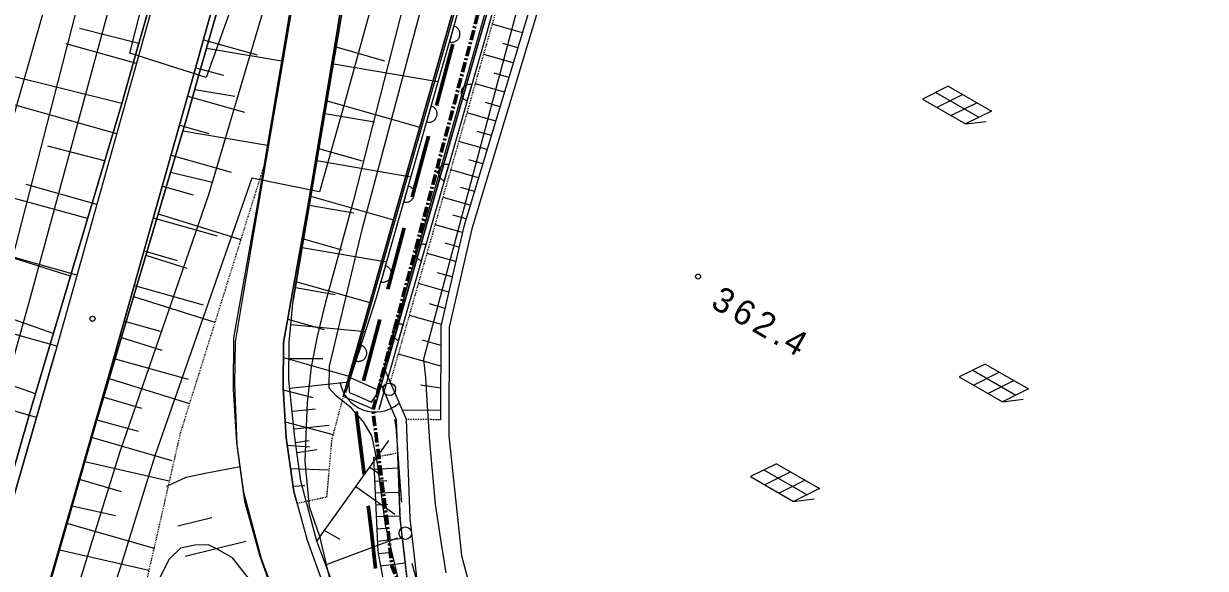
# Model space of a CAD drawing. Header units: millimetres. Extents: x 432273 to 1023813, y -32657 to 705940.
# Drawn here: x 559471 to 630613, y 536582 to 569356 of the extents above; entities that cross this region are included whole.
import ezdxf

# ---------------------------------------------------------------- set-up
doc = ezdxf.new("R2010")
doc.units = ezdxf.units.MM
doc.header["$LTSCALE"] = 100
for name, pattern in [('561019', [1, 0.5, -0.5]), ('56301', [0.5, 0.25, -0.25]), ('CENTER', [2, 1.25, -0.25, 0.25, -0.25]), ('DASHED', [19.05, 12.7, -6.35])]:
    doc.linetypes.add(name, pattern=pattern)
for name, color, linetype, lineweight in [('D-BGD', 7, 'Continuous', 13), ('D-BGD-数値図化', 7, 'Continuous', 13), ('S-SUV-ROW', 8, 'Continuous', 18), ('●予備設計_LP横断', 7, 'Continuous', 13)]:
    doc.layers.add(name, color=color, linetype=linetype, lineweight=lineweight)
doc.styles.add('Style-WORKING', font='WORKING.shx')
doc.linetypes.add('56111', pattern='A,1.25,[30,dgnlstyle-dm500.shx,S=0.004,R=0,X=0,Y=0],1.25', length=2.5)
doc.linetypes.add('56130', pattern='A,1,-0.375,[44,dgnlstyle-dm500.shx,S=0.0012,R=0,X=0,Y=0],-0.375', length=1.75)

# ---------------------------------------------------------------- blocks, each defined once
blk = doc.blocks.new('M7312')
at = {"layer": '●予備設計_LP横断', "linetype": 'Continuous', "lineweight": 20}
blk.add_circle((0, -0.001), 0.15, dxfattribs=at)
blk = doc.blocks.new('M6217')
at = {"layer": 'D-BGD-数値図化', "linetype": 'Continuous', "lineweight": 9}
for p, q in [((-1.033, 0.7), (-2, -0.75)), ((-1.5, 0), (1.5, 0)), ((-1.033, 0.7), (1.967, 0.7)), ((-0.033, 0.7), (-1, -0.75)), ((0.967, 0.7), (0, -0.75)), ((1.967, 0.7), (1, -0.75)), ((1, -0.75), (2, 0)), ((-2, -0.75), (1, -0.75))]:
    blk.add_line(p, q, dxfattribs=at)
blk = doc.blocks.new('21311212131313131')
at = {"layer": 'D-BGD', "linetype": 'Continuous'}
for p, q in [((2467797.1218, -1405265.6805), (2467320.2225, -1407083.2841)), ((2468702.0252, -1405518.522), (2468465.4675, -1406420.1129)), ((2469606.9286, -1405771.3635), (2469137.5972, -1407560.1234)), ((2470497.4719, -1406020.1927), (2470264.6682, -1406907.4761)), ((2471388.0153, -1406269.0218), (2470926.1318, -1408029.3957)), ((2472264.4266, -1406513.9023), (2472035.3172, -1407387.1053)), ((2473140.8378, -1406758.7827), (2472686.284, -1408491.221)), ((2474003.3412, -1406999.7771), (2473777.8676, -1407859.1232)), ((2474865.8446, -1407240.7715), (2474418.5041, -1408945.7176)), ((2475714.6609, -1407477.9416), (2475492.7653, -1408323.6506)), ((2476563.4771, -1407715.1116), (2476123.2355, -1409393.0018)), ((2477398.8234, -1407948.518), (2477180.3791, -1408780.8481)), ((2478234.1697, -1408181.9244), (2477800.6341, -1409833.3544)), ((2479056.3717, -1408411.6581), (2478842.6568, -1409224.8667)), ((2479884.3945, -1408617.4646), (2479451.4289, -1410266.7233)), ((2480762.4594, -1408799.865), (2480540.0687, -1409646.9986)), ((2481640.5242, -1408982.2654), (2481183.9272, -1410721.5411)), ((2482566.5141, -1409174.6213), (2482331.9853, -1410067.9916)), ((2483492.504, -1409366.9771), (2483010.9858, -1411201.183)), ((2484469.0346, -1409569.8318), (2484221.7052, -1410511.9626)), ((2485445.5653, -1409772.6865), (2484937.7657, -1411707.0038)), ((2486699.9759, -1409777.2276), (2486405.8288, -1410890.1119)), ((2487956.6463, -1409757.9906), (2487283.3379, -1412322.7666)), ((2489282.3322, -1409737.6972), (2489122.7562, -1410950.5621)), ((2490608.0181, -1409717.4038), (2490643.0224, -1412004.0876)), ((2469896.5415, -1416597.6802), (2470834.3602, -1410282.2474)), ((2431794.8984, -1410936.1313, 366859.9802), (2484164.6895, -1418731.2055, 364369.9803)), ((2472105.8503, -1417017.9589), (2473601.9417, -1411315.5661)), ((2475735.6182, -1417468.5303), (2476587.0692, -1411789.8396)), ((2495656.7747, -1413523.868), (2495577.8116, -1412105.6808)), ((2497073.719, -1413427.9986), (2496995.6982, -1412026.7344)), ((2500034.1724, -1416440.1828), (2498323.2351, -1412151.8392)), ((2498557.38, -1413327.6153), (2498353.3695, -1411854.623)), ((2500025.9508, -1413109.4307), (2499823.9496, -1411650.9465)), ((2477875.244, -1417868.4773), (2479209.4898, -1412787.6794)), ((2494222.6158, -1413620.9021), (2494125.568, -1412186.5401)), ((2494939.6952, -1413572.385), (2494895.6925, -1412859.2477)), ((2495292.1813, -1414710.6692), (2496911.136, -1412336.4357)), ((2496365.2469, -1413475.9333), (2496326.0009, -1412771.0705)), ((2497815.5495, -1413377.807), (2497745.0417, -1412659.2428)), ((2499297.5713, -1413261.4673), (2499190.1625, -1412485.6539)), ((2468857.8029, -1416539.0646), (2469651.4464, -1413521.0808)), ((2480982.643, -1418254.6772), (2481736.6496, -1413149.6628)), ((2494105.0645, -1413901.1918), (2494564.193, -1413229.1049)), ((2472895.8567, -1417053.9773), (2473343.3822, -1414049.8602)), ((2483013.565, -1418667.927), (2484212.7196, -1414101.5554)), ((2489657.3584, -1415445.0855, 362559.9804), (2483899.3978, -1413718.0111, 362439.9804)), ((2474990.5382, -1417443.2792), (2475698.1314, -1414747.4204)), ((2485637.8074, -1418830.8214), (2485966.2989, -1414336.4926)), ((2478432.5368, -1417873.2881), (2478832.4927, -1415185.141)), ((2487632.3198, -1419237.9501), (2488673.54, -1415272.9916)), ((2489464.6598, -1418816.7121), (2489011.2037, -1415250.9617)), ((2497980.5292, -1416547.1834), (2498480.761, -1415612.5883)), ((2480445.1567, -1418263.2659), (2481077.7546, -1415856.4098)), ((2483399.5103, -1418608.7278), (2483762.3326, -1416196.6625)), ((2491487.3594, -1419044.5051), (2492192.3473, -1416153.7664)), ((2491906.4933, -1418500.4072), (2491644.7408, -1416396.2482)), ((2494289.6194, -1418664.3738), (2494327.353, -1416357.1008)), ((2485317.3873, -1419030.9017), (2485883.0361, -1416820.106)), ((2487676.0214, -1418897.7804), (2487640.0261, -1416860.2074)), ((2493314.6227, -1418302.2371), (2493126.506, -1417104.8182)), ((2489562.9204, -1419204.6727), (2489996.3916, -1417427.3033)), ((2490849.6118, -1418640.055), (2490677.7567, -1417246.3314)), ((2492715.9132, -1418396.2954), (2492584.6544, -1417594.8149)), ((2492893.079, -1418891.7992), (2492969.6655, -1417547.9576)), ((2495348.8012, -1418491.887), (2495290.3927, -1417788.1357)), ((2469109.0299, -1424248.3144), (2469778.6205, -1419706.9817)), ((2474109.1555, -1425574.4525), (2474863.7284, -1420456.7485)), ((2468619.5849, -1424448.9142), (2469456.965, -1421190.8023)), ((2499689.8844, -1424903.4578), (2498728.4559, -1421278.5117)), ((2472014.9054, -1425327.2063), (2472908.4355, -1421883.2256)), ((2479131.0704, -1426955.2826), (2480581.9651, -1421953.1604)), ((2471610.1561, -1424907.4324), (2471965.1336, -1422496.6243)), ((2475600.8966, -1426252.8767), (2476541.805, -1422618.2254)), ((2470299.7019, -1424878.4564), (2470724.4422, -1423207.111)), ((2479390.2998, -1427244.3008), (2480384.2206, -1423387.8621)), ((2484152.0178, -1428335.8467), (2485582.6349, -1423403.6338)), ((2497877.8916, -1425383.2948), (2497340.3655, -1423353.8946)), ((2473783.571, -1425782.4225), (2474238.7872, -1424013.7569)), ((2476620.1129, -1426264.8675), (2477171.4798, -1423734.911)), ((2483477.2977, -1428296.036), (2484553.8746, -1424142.8348)), ((2477466.8824, -1426738.5688), (2477952.5745, -1424872.5831)), ((2487887.3728, -1429444.833), (2489048.2703, -1424950.179)), ((2489102.7928, -1429697.1162), (2490513.4157, -1424833.8355)), ((2481641.5441, -1427645.5647), (2482361.9221, -1425161.9809)), ((2481389.5245, -1427757.3314), (2481916.1286, -1425754.137)), ((2492664.3835, -1430714.7015), (2493955.9564, -1425835.5687)), ((2494137.3669, -1431060.3753), (2495192.7524, -1425952.3277)), ((2485631.2742, -1428859.5823), (2486199.6225, -1426696.8342)), ((2486627.4053, -1429016.4815), (2487337.7153, -1426567.6081)), ((2497853.8524, -1432084.9608), (2499259.3895, -1426789.4002)), ((2499473.98, -1432474.208), (2500591.0354, -1427067.6795)), ((2490227.2181, -1430064.5293), (2490846.9144, -1427724.684)), ((2468909.7769, -1428332.4441), (2468096.8256, -1431928.724)), ((2470121.8587, -1428452.0219), (2469037.1511, -1432703.3755)), ((2491617.4348, -1430388.5444), (2492236.5819, -1427885.9137)), ((2495203.6711, -1431386.578), (2495880.3495, -1428838.5189)), ((2496805.6735, -1431767.2916), (2497348.7837, -1429138.6476)), ((2472538.3483, -1429290.6782), (2470942.4012, -1436351.0591)), ((2474377.182, -1429550.3031), (2472161.4119, -1438096.0362)), ((2476028.0744, -1430250.271), (2475203.5966, -1433689.0874)), ((2478645.2466, -1430666.9598), (2477532.5597, -1434948.598)), ((2479517.8005, -1431209.8638), (2477815.8366, -1437904.7486)), ((2482931.6868, -1431770.8752), (2480695.8768, -1440374.04)), ((2482992.0306, -1432165.1956), (2482009.6109, -1435555.8211)), ((2486466.2608, -1433120.5274), (2484238.5459, -1439988.1444)), ((2487230.8682, -1432893.166), (2486112.5471, -1437205.921)), ((2490116.0838, -1434124.1431), (2488977.1969, -1437632.937)), ((2491542.791, -1434033.8323), (2489252.6868, -1442652.876))]:
    blk.add_line(p, q, dxfattribs=at)
at = {"layer": 'D-BGD', "linetype": '56130', "flags": 128}
blk.add_lwpolyline([(2514622.5471, -1246109.5844), (2512893.2219, -1246076.058), (2511007.7941, -1246040.2981), (2509122.8466, -1246003.661), (2508538.3439, -1245992.6328), (2455835.1973, -1246138.9807), (2454668.7366, -1255950.0081), (2453065.6197, -1269434.6053), (2451493.7545, -1286129.5583), (2448677.5255, -1311230.5458), (2446125.954, -1331880.9221), (2443096.5522, -1352227.5349), (2441273.7638, -1368245.885), (2438168.0862, -1395687.3816), (2463869.9986, -1403649.2413), (2479646.1722, -1408057.3047), (2485599.6149, -1409294.0132), (2492122.8579, -1409194.1562), (2499317.4246, -1408276.1669), (2501939.2717, -1407512.3298), (2503905.387, -1406763.4532), (2505752.3793, -1405680.3152), (2507219.1074, -1404737.8582), (2508591.4903, -1403384.6409), (2509935.5906, -1401685.3296), (2510922.4481, -1399736.8685), (2511901.0458, -1397709.7832), (2512596.2901, -1395912.9126), (2516142.0589, -1380999.6716), (2516436.1306, -1379760.6903), (2519187.2668, -1366609.2918), (2522979.4057, -1351173.1209), (2524671.516, -1344479.4288), (2524926.2807, -1344103.5992), (2527762.7037, -1339909.4296), (2532672.783, -1322814.3045), (2534881.5989, -1317255.0851), (2538710.9996, -1310972.1599), (2543848.6315, -1302751.4), (2546419.3592, -1297676.4541), (2548058.678, -1293830.1788), (2549288.4649, -1290946.4903), (2550142.7856, -1288615.3832), (2550802.9156, -1286451.578), (2552060.9305, -1282329.3004), (2553583.4364, -1272715.4655), (2555409.2438, -1262455.9617), (2558253.2637, -1246281.8678), (2550721.8299, -1246307.4797), (2526587.9327, -1246387.3916), (2525836.3787, -1246331.6549), (2524047.6685, -1246198.3567), (2522257.601, -1246065.4555), (2520621.0685, -1245943.6426)], dxfattribs=at)
at = {"layer": 'D-BGD', "linetype": 'Continuous', "flags": 128}
for points, elevation in [([(2441124.9865, -1355814.4032), (2439535.8114, -1372974.1361), (2437012.6583, -1396286.0987), (2437875.7851, -1397491.6512), (2439345.3409, -1398251.6793), (2442033.0814, -1399179.2504), (2462727.5005, -1404717.8922), (2487559.3222, -1410808.0249), (2488666.1761, -1410660.3927), (2490029.3789, -1410563.0323), (2492521.7425, -1410343.9318), (2496249.947, -1409914.4269), (2498371.4245, -1409548.1514), (2500382.5784, -1409200.1433)], 361999.9804), ([(2502783.4128, -1411534.7839), (2497560.4301, -1412878.8498), (2493886.1238, -1413447.3043), (2493034.6133, -1413624.1374), (2492230.3865, -1413829.1353), (2491395.3586, -1414344.4626), (2490577.8815, -1415073.4648), (2489866.3117, -1416010.9295), (2489416.4015, -1416447.5149), (2488093.8677, -1416462.2555), (2479752.0928, -1414634.0289), (2461849.2151, -1410251.9284), (2441456.5153, -1404999.303), (2428830.0393, -1401659.9794), (2426131.4801, -1401022.8958), (2424322.6277, -1400961.7937), (2423195.8755, -1401283.2191), (2421558.0928, -1401927.9677), (2417391.9265, -1404011.3197), (2416150.0497, -1404515.9699)], 361999.9804), ([(2489458.9482, -1413514.6871), (2475972.6809, -1409973.7307), (2460207.4254, -1405837.2732), (2448067.0442, -1402615.8511), (2446157.9943, -1402108.8641), (2441372.0905, -1400861.4881), (2433852.3869, -1398901.8745), (2428473.6699, -1397650.3212), (2423164.2153, -1397242.6918), (2413728.2178, -1397481.9968), (2410723.7381, -1397428.7261), (2401740.9136, -1395773.9828), (2389955.0834, -1393414.7176), (2377638.1992, -1390955.12), (2370861.5487, -1389339.5793), (2369183.8585, -1388941.0066), (2358657.0594, -1386115.2507)], 360999.9805), ([(2358657.0594, -1387979.6725), (2368742.4846, -1390686.4689), (2377253.6296, -1392713.4385), (2389601.5474, -1395180.9047), (2401400.3045, -1397541.5464), (2410543.5791, -1399225.9841), (2413735.9248, -1399281.7763), (2423117.2502, -1399044.4629), (2428199.994, -1399435.1459), (2433421.7055, -1400648.6301), (2445700.665, -1403850.152), (2459748.3418, -1407577.6008), (2464587.1251, -1408847.0848), (2466277.9154, -1409290.4502), (2475516.709, -1411714.6217), (2488751.679, -1415189.831), (2489458.9482, -1413514.6871)], 360999.9805), ([(2416998.589, -1406389.5794), (2418566.8328, -1405761.4845), (2424080.9773, -1403725.2027), (2425799.2744, -1403297.8166), (2427297.9898, -1403359.0038), (2429783.1744, -1403921.4596), (2435668.0396, -1405329.2533), (2447386.2077, -1407835.0239), (2464480.4833, -1412046.9347), (2478066.9816, -1415227.7872), (2484247.0921, -1416770.9883), (2486318.6086, -1417241.5113), (2488157.0876, -1417552.5399), (2490304.8322, -1417754.7026), (2492251.7828, -1417796.7815), (2493856.2888, -1417829.2394), (2496564.7789, -1417502.7271), (2498327.1503, -1416853.2206), (2501460.6505, -1416037.7303)], 362999.9804), ([(2502997.853, -1419379.3564), (2499731.9834, -1422054.7477), (2499260.4799, -1422938.9476), (2498991.9378, -1423504.4616), (2499015.0243, -1424326.5272), (2499220.9511, -1425201.9449), (2499896.9705, -1425855.8927), (2501126.5355, -1426462.8801)], 362999.9804), ([(2358657.0594, -1397317.5731), (2370204.386, -1399282.3505), (2385970.8831, -1402291.9898), (2408638.8547, -1407699.1671), (2413632.4253, -1408525.5497), (2415663.8199, -1408511.253), (2417802.0085, -1408176.9265), (2420278.8299, -1407473.9216), (2422448.2415, -1406709.7927), (2424561.131, -1406009.3448), (2427229.9508, -1405738.638), (2429875.8343, -1406167.899), (2444511.6199, -1409112.6033), (2457963.5219, -1412266.5144), (2472321.969, -1415892.7613), (2477619.8024, -1417273.3217), (2476867.8257, -1421362.533), (2493699.0059, -1426858.8836), (2500294.8029, -1428740.2306), (2508409.711, -1431228.6082)], 363999.9803), ([(2509335.4302, -1433517.2614), (2493542.7177, -1428964.4794), (2477918.257, -1423931.5054), (2466545.1614, -1420812.0533), (2458229.2241, -1418422.2518), (2458777.3316, -1414880.3771), (2444484.8258, -1411346.0908), (2434893.1648, -1409047.9573), (2431110.1466, -1408317.6772), (2428824.8271, -1407844.1142), (2426870.6343, -1407684.0668), (2425034.936, -1407694.9113), (2422996.1491, -1408160.0365), (2421429.6788, -1408776.5618), (2418154.7219, -1410085.7727), (2416481.6395, -1410380.5857), (2414766.8032, -1410318.5099), (2398392.7945, -1406581.8428), (2383312.2803, -1403345.7959), (2361080.8854, -1399073.6871), (2358657.0594, -1398725.184)], 364999.9803), ([(2413943.8317, -1410882.6187), (2417915.2602, -1411624.8386), (2419691.6958, -1411643.1136), (2421320.6915, -1411630.8362), (2423168.6844, -1410833.2555), (2426586.0058, -1409847.0885), (2429430.0468, -1409654.0638), (2431297.631, -1409772.3986), (2434008.898, -1410188.4313), (2436823.4216, -1410824.016), (2441575.272, -1412420.9823), (2441060.2155, -1416060.7531), (2449706.5526, -1418194.793), (2463675.4636, -1421814.1402), (2470876.3445, -1424235.3598), (2469502.9573, -1428859.9373), (2453081.0948, -1425050.3317), (2435521.6299, -1420880.169), (2424451.1958, -1418213.6947), (2411631.0714, -1415784.135)], 365999.9802), ([(2464896.212, -1429711.4066), (2484278.8557, -1434543.3341), (2497406.7219, -1437914.3093), (2513704.4864, -1442400.424)], 364999.9803), ([(2510216.505, -1443301.1675), (2497243.7934, -1439873.765), (2481157.7133, -1435471.6131), (2464880.358, -1431627.1123)], 363999.9803), ([(2464863.1467, -1433543.215), (2483416.1058, -1438422.559), (2496324.4525, -1441980.0313), (2501934.9426, -1443905.6842), (2508303.1123, -1445638.4788), (2514355.1446, -1447171.9871), (2524397.4351, -1449398.7413), (2543009.3019, -1453801.8766), (2551243.3962, -1455433.21), (2559869.3624, -1456900.5761), (2571291.2349, -1459227.0429), (2580892.3926, -1460741.4688), (2587548.49, -1461652.5928), (2599359.8995, -1463096.7298), (2614495.2225, -1464620.8025), (2625366.8389, -1464682.8926), (2636390.6408, -1464960.5391), (2638883.6472, -1465156.7645), (2639015.217, -1465493.2795), (2638505.6606, -1466053.3976), (2634400.7465, -1469940.7609), (2631855.1686, -1472970.5655)], 362999.9804)]:
    blk.add_lwpolyline(points, dxfattribs=dict(at, elevation=elevation))
for points in [[(2527681.4146, -1344903.8984), (2526576.9138, -1345601.1773), (2520807.5349, -1368549.6824), (2516076.8323, -1389900.7248), (2514231.5723, -1397846.702), (2513339.3346, -1400078.3892), (2512672.304, -1401430.1296), (2511723.041, -1403114.1618), (2510630.6971, -1404578.5014), (2509053.8922, -1406109.3801), (2507486.2358, -1407502.7623), (2504153.0522, -1409678.4479), (2501192.2652, -1410855.2568), (2497129.6969, -1411418.6492), (2491201.6375, -1411747.4286), (2488263.4912, -1413097.3773)], [(2528002.1895, -1345411.2537), (2527099.7998, -1345980.9077), (2521391.763, -1368688.2446), (2516662.1872, -1390033.0636), (2514805.7614, -1398026.5099), (2513887.4077, -1400322.563), (2513202.9237, -1401710.3503), (2512226.8532, -1403441.2691), (2511082.6869, -1404975.2825), (2509462.6388, -1406549.7506), (2507851.5088, -1407980.8957), (2504429.8093, -1410214.1479), (2501346.3609, -1411440.0914), (2497188.003, -1412016.0271), (2491234.8004, -1412347.0028), (2489131.7022, -1413325.2801), (2489484.4749, -1413418.0776)], [(2528570.0882, -1346156.4972), (2527746.78, -1349241.0466), (2524709.3747, -1361186.8954), (2521912.8708, -1374571.1067), (2519020.9637, -1387296.5903), (2516971.9082, -1396316.642), (2516028.4238, -1399599.8913), (2515197.465, -1401736.3007), (2514336.3613, -1403648.7206), (2513039.6642, -1406081.946), (2512213.5026, -1407428.6548), (2510345.7214, -1409634.7504), (2506377.6916, -1411841.3902), (2504507.1843, -1412174.0504), (2499183.6788, -1413285.2404), (2493514.0362, -1413668.844)], [(2488263.4621, -1413097.4883), (2475998.2075, -1409877.1213), (2460232.9521, -1405740.6638), (2448092.5709, -1402519.2417), (2446183.521, -1402012.2546), (2441397.6172, -1400764.8786), (2433876.1593, -1398804.3047), (2428488.9844, -1397551.5413), (2423166.6029, -1397142.5355), (2413728.3708, -1397381.7572), (2410733.7064, -1397329.2996), (2401759.3398, -1395675.7663), (2389974.3868, -1393316.9813), (2377659.7371, -1390857.4669), (2370884.8409, -1389242.8866), (2369208.5081, -1388843.9169), (2358657.0594, -1386011.7498)], [(2358657.0594, -1388083.182), (2368717.8351, -1390783.5586), (2377232.0917, -1392811.0915), (2389582.2441, -1395278.641), (2401381.8783, -1397639.7629), (2410533.6108, -1399325.4106), (2413735.7717, -1399382.0159), (2423114.8627, -1399144.6193), (2428184.6795, -1399533.9258), (2433397.9331, -1400746.1999), (2445675.1383, -1403946.7615), (2459722.8151, -1407674.2102), (2464561.5984, -1408943.6942), (2466252.3887, -1409387.0596), (2475491.1823, -1411811.2311), (2488726.1523, -1415286.4404), (2488985.3948, -1415271.0341), (2489649.2257, -1415230.8663), (2489808.2391, -1414842.5202), (2490197.8077, -1413887.2453), (2489684.1161, -1413549.0294), (2489484.4749, -1413418.0776)], [(2437624.7045, -1396042.4954), (2437624.7045, -1396042.4954), (2463728.7186, -1404128.9169), (2479527.9136, -1408543.4129), (2485552.0202, -1409794.8004), (2491170.4303, -1409708.7944)], [(2496386.9759, -1418227.3587), (2495667.4943, -1418439.9881), (2492444.5732, -1418964.8379), (2489472.7552, -1419212.177), (2486713.2279, -1419250.821), (2478853.3954, -1418012.4787), (2477315.1876, -1417786.0271), (2468177.703, -1416438.7903), (2458851.3414, -1415176.2614), (2454755.6838, -1414621.4025), (2441592.7139, -1412601.5364), (2441288.7935, -1412554.8631), (2434373.445, -1411298.8886), (2431933.4711, -1411024.5316), (2430726.0495, -1410916.4626), (2428831.3259, -1411010.1383), (2427669.6345, -1411320.4169), (2422756.7056, -1412666.6322), (2421023.0911, -1412724.2409), (2414412.0552, -1411780.7833)], [(2358657.0594, -1405116.4666), (2362552.053, -1405834.6194), (2368686.4907, -1406921.883), (2375198.7936, -1408185.223), (2388272.4632, -1410776.3836), (2401423.3414, -1413241.0854), (2408168.0027, -1414586.0255), (2413610.0601, -1415698.9679), (2417599.864, -1416428.4464), (2422209.3403, -1417185.9262), (2429221.4264, -1418488.0182), (2439273.404, -1420694.9947), (2456725.7737, -1425121.1801), (2469693.472, -1428538.9979), (2472342.7761, -1429236.9004), (2490996.0724, -1434366.1194), (2508857.7129, -1439098.4377)], [(2441288.7935, -1412554.8631), (2441592.7139, -1412601.5364), (2454755.6838, -1414621.4025), (2458851.3414, -1415176.2614), (2468177.703, -1416438.7903), (2477315.1876, -1417786.0271), (2478853.3954, -1418012.4787), (2486713.2279, -1419250.821), (2489472.7552, -1419212.177), (2492444.5732, -1418964.8379), (2495667.4943, -1418439.9881), (2498592.9279, -1417575.5766), (2501060.1503, -1416625.6287)], [(2502138.2425, -1419425.2109), (2499558.4237, -1420418.4028), (2496336.1262, -1421371.1084), (2492809.7783, -1421944.1783), (2489617.9788, -1422210.176), (2486498.9054, -1422253.7778), (2478400.5811, -1420978.3594), (2476866.8423, -1420752.0742), (2467757.8431, -1419409.0309), (2458425.2581, -1418145.3753), (2454327.366, -1417590.4332), (2441138.1452, -1415566.4567), (2440834.2249, -1415519.7834)], [(2625466.5658, -1455191.9456), (2622770.4688, -1455137.6295), (2608757.6911, -1454270.2613), (2593933.4272, -1452769.409), (2582484.9701, -1451336.9994), (2568534.5255, -1448952.1625), (2553705.874, -1446091.1226), (2545301.6483, -1444341.572), (2531476.9011, -1441069.0544), (2509891.3108, -1435234.0786), (2492038.5251, -1430504.3277), (2473382.1171, -1425374.5454), (2470727.0699, -1424674.6388), (2457726.9806, -1421249.3494), (2440256.9012, -1416818.0292), (2438038.975, -1416217.1943), (2437285.0181, -1415853.4719)], [(2440256.9012, -1416818.0292), (2457726.9806, -1421249.3494), (2470727.0699, -1424674.6388), (2473382.1171, -1425374.5454), (2492038.5251, -1430504.3277), (2509891.3108, -1435234.0786), (2531476.9011, -1441069.0544), (2545301.6483, -1444341.572), (2553705.874, -1446091.1226), (2568534.5255, -1448952.1625), (2582484.9701, -1451336.9994), (2593933.4272, -1452769.409), (2608757.6911, -1454270.2613), (2622770.4688, -1455137.6295), (2625466.5658, -1455191.9456)], [(2662323.1486, -1459052.3845), (2648448.0166, -1459560.0125), (2633537.0179, -1459354.6435), (2622606.3426, -1459135.9582), (2608431.9688, -1458257.649), (2593483.3018, -1456744.5556), (2581899.4354, -1455295.0198), (2567818.6971, -1452887.877), (2552918.957, -1450013.0013), (2544432.5535, -1448246.9645), (2530493.8009, -1444947.3773), (2508857.7129, -1439098.4377), (2490996.0724, -1434366.1194), (2472342.7761, -1429236.9004), (2469693.472, -1428538.9979), (2456725.7737, -1425121.1801), (2439273.404, -1420694.9947)]]:
    blk.add_lwpolyline(points, dxfattribs=at)
at = {"layer": 'D-BGD', "linetype": '561019', "flags": 128}
for points in [[(2493514.0362, -1413668.844), (2493396.218, -1413107.2892), (2493214.7044, -1412237.256), (2497188.003, -1412016.0271), (2501346.3609, -1411440.0914), (2504429.8093, -1410214.1479), (2507851.5088, -1407980.8957), (2509462.6388, -1406549.7506), (2511082.6869, -1404975.2825), (2512226.8532, -1403441.2691), (2513202.9237, -1401710.3503), (2513887.4077, -1400322.563), (2514805.7614, -1398026.5099), (2516662.1872, -1390033.0636), (2521391.763, -1368688.2446), (2527099.7998, -1345980.9077), (2528002.1895, -1345411.2537), (2528376.3814, -1345902.25), (2528570.0882, -1346156.4972)], [(2358657.0594, -1391588.3975), (2378520.4027, -1395818.0984), (2391019.1936, -1398524.3435), (2399191.3049, -1400293.8909), (2410094.2266, -1402904.0038), (2412208.2439, -1403398.9334), (2413642.89, -1403762.498), (2415055.9581, -1403936.404), (2416507.4512, -1403511.1644), (2420020.2293, -1401475.977), (2420955.4271, -1401058.8078), (2422110.9851, -1400793.0532), (2424705.1933, -1400254.6336), (2428184.6795, -1399533.9258), (2433397.9331, -1400746.1999), (2445675.1383, -1403946.7615), (2459722.8151, -1407674.2102), (2475491.1823, -1411811.2311), (2489892.1693, -1415593.0105), (2490120.5771, -1415648.5071), (2492535.4098, -1416237.4319), (2495974.578, -1416467.1052), (2496252.9717, -1417655.8031), (2496386.9759, -1418227.3587)], [(2491170.4303, -1409708.7944), (2491201.6375, -1411747.4286), (2488979.9952, -1412768.1753), (2476125.1663, -1409393.5084), (2460360.5242, -1405257.2118), (2446310.7029, -1401528.6991), (2436838.2663, -1399059.6807), (2437624.7045, -1396042.4954)], [(2437285.0181, -1415853.4719), (2436932.1019, -1415331.9413), (2436799.0782, -1414902.2872), (2440834.2249, -1415519.7834), (2441138.1452, -1415566.4567), (2454327.366, -1417590.4332), (2458425.2581, -1418145.3753), (2467757.8431, -1419409.0309), (2475997.6012, -1420623.9309), (2479348.7249, -1421595.4519), (2492331.2154, -1425361.0989), (2504884.7673, -1427954.8174), (2507321.1187, -1428458.6191), (2511749.2996, -1429457.7225), (2524877.867, -1432317.2042), (2549447.1195, -1437779.0804), (2550102.6857, -1437924.7746), (2550277.2537, -1437959.9176), (2563528.9999, -1440588.142), (2578726.2495, -1443213.1915), (2587788.0502, -1444838.2069), (2590742.9219, -1445862.9939), (2591770.4628, -1446174.6997), (2594901.3487, -1447123.6976), (2601287.2598, -1448788.6819), (2612561.522, -1451509.7373), (2613784.6378, -1451845.2853), (2621740.7077, -1454032.3816), (2622660.4665, -1454318.1446), (2623603.1981, -1454611.9235), (2625466.5658, -1455191.9456)]]:
    blk.add_lwpolyline(points, dxfattribs=at)
at = {"layer": 'D-BGD', "linetype": '56111'}
for points in [[(2358657.0594, -1386011.7498), (2369208.5081, -1388843.9169), (2377659.7371, -1390857.4669), (2389974.3868, -1393316.9813), (2401759.3398, -1395675.7663), (2410733.7064, -1397329.2996), (2413728.3708, -1397381.7572), (2423166.6029, -1397142.5355), (2428488.9844, -1397551.5413), (2433876.1593, -1398804.3047), (2446183.521, -1402012.2546), (2460232.9521, -1405740.6638), (2475998.2075, -1409877.1213), (2490635.0167, -1413719.5961)], [(2489892.1693, -1415593.0105), (2475491.1823, -1411811.2311), (2459722.8151, -1407674.2102), (2445675.1383, -1403946.7615), (2433397.9331, -1400746.1999), (2428184.6795, -1399533.9258), (2423114.8627, -1399144.6193), (2413735.7717, -1399382.0159), (2410533.6108, -1399325.4106), (2401381.8783, -1397639.7629), (2389582.2441, -1395278.641), (2377232.0917, -1392811.0915), (2368717.8351, -1390783.5586), (2358657.0594, -1388083.182)]]:
    blk.add_lwpolyline(points, dxfattribs=at)
at = {"layer": 'D-BGD', "linetype": 'Continuous'}
for points, elevation in [([(2471952.7224, -1408503.8202), (2470986.1477, -1408249.4304), (2470976.5056, -1408292.0335), (2470972.2097, -1408335.2833), (2470969.2711, -1408378.1361), (2470971.1986, -1408422.5128), (2470977.6783, -1408464.8213), (2470987.2697, -1408507.6933), (2470999.5758, -1408549.7713), (2471017.7916, -1408589.3843), (2471037.3646, -1408628.6002), (2471061.49, -1408665.7482), (2471087.0559, -1408700.2646), (2471117.6543, -1408731.8358), (2471149.6932, -1408760.7755), (2471184.0499, -1408787.5639), (2471221.6847, -1408810.4466), (2471259.8829, -1408830.2177), (2471300.0019, -1408846.4802), (2471342.4386, -1408860.5913), (2471385.522, -1408869.3562), (2471428.2916, -1408874.5293), (2471471.6246, -1408876.5907), (2471515.1241, -1408874.183), (2471558.3098, -1408868.1835), (2471600.7015, -1408859.4693), (2471642.3826, -1408845.8058), (2471682.3925, -1408828.9474), (2471721.6085, -1408809.3743), (2471757.8793, -1408784.7688), (2471792.8759, -1408758.3257), (2471824.844, -1408729.0847), (2471854.2639, -1408696.1686), (2471880.1752, -1408661.3317), (2471903.9351, -1408624.1771), (2471923.7062, -1408585.9789), (2471939.9686, -1408545.8599), (2471952.7224, -1408503.8202)], 362345.9804), ([(2467472.5765, -1409392.6737), (2468439.1512, -1409647.0635), (2468448.7933, -1409604.4603), (2468453.9664, -1409561.6907), (2468456.0278, -1409518.3577), (2468454.1003, -1409473.9811), (2468447.6206, -1409431.6725), (2468438.0292, -1409388.8005), (2468425.7231, -1409346.7225), (2468407.5074, -1409307.1096), (2468387.9343, -1409267.8936), (2468363.3287, -1409231.6228), (2468337.7628, -1409197.1064), (2468307.6446, -1409164.658), (2468275.6057, -1409135.7184), (2468241.249, -1409108.93), (2468203.6142, -1409086.0472), (2468165.416, -1409066.2761), (2468125.297, -1409050.0137), (2468083.7375, -1409036.3827), (2468039.7769, -1409027.1376), (2467997.0073, -1409021.9645), (2467953.6743, -1409019.9031), (2467910.1749, -1409022.3108), (2467866.9891, -1409028.3103), (2467824.1172, -1409037.9017), (2467782.9163, -1409050.688), (2467742.9064, -1409067.5464), (2467703.6904, -1409087.1195), (2467667.4196, -1409111.725), (2467632.423, -1409138.1681), (2467601.332, -1409167.8893), (2467571.9121, -1409200.8054), (2467545.1238, -1409235.1621), (2467521.3638, -1409272.3167), (2467502.4699, -1409310.9951), (2467485.3303, -1409350.6339), (2467472.5765, -1409392.6737)], 362323.9804), ([(2476787.7474, -1409778.0869), (2475820.2955, -1409523.2169), (2475811.5305, -1409566.3003), (2475806.3575, -1409609.0699), (2475804.2961, -1409652.4029), (2475806.7037, -1409695.9024), (2475812.7033, -1409739.0881), (2475822.2947, -1409781.9601), (2475835.081, -1409823.1609), (2475851.9394, -1409863.1708), (2475871.5124, -1409902.3868), (2475896.118, -1409938.6576), (2475922.5611, -1409973.6542), (2475951.8021, -1410005.6224), (2475984.7182, -1410035.0423), (2476019.555, -1410060.9535), (2476056.7097, -1410084.7134), (2476094.9079, -1410104.4845), (2476135.0269, -1410120.7469), (2476177.0666, -1410133.5007), (2476219.6698, -1410143.1428), (2476263.3165, -1410148.7961), (2476305.7724, -1410150.3773), (2476350.149, -1410148.4498), (2476393.3347, -1410142.4503), (2476436.2067, -1410132.8589), (2476477.4075, -1410120.0726), (2476517.4175, -1410103.2142), (2476557.1137, -1410082.764), (2476593.3844, -1410058.1584), (2476627.9008, -1410032.5925), (2476659.472, -1410001.9941), (2476688.4117, -1409969.9552), (2476715.2001, -1409935.5985), (2476738.9601, -1409898.4439), (2476757.854, -1409859.7655), (2476774.9936, -1409820.1267), (2476787.7474, -1409778.0869)], 362380.9804), ([(2472307.2045, -1410665.5831), (2473274.6564, -1410920.4531), (2473283.4213, -1410877.3697), (2473288.5944, -1410834.6001), (2473290.6558, -1410791.2671), (2473288.7283, -1410746.8905), (2473282.2486, -1410704.5819), (2473273.5344, -1410662.1902), (2473260.3511, -1410619.632), (2473243.0125, -1410580.4992), (2473223.4394, -1410541.2832), (2473198.8339, -1410505.0124), (2473172.3908, -1410470.0158), (2473143.1498, -1410438.0477), (2473110.2337, -1410408.6278), (2473075.877, -1410381.8394), (2473038.2422, -1410358.9566), (2473000.044, -1410339.1855), (2472959.925, -1410322.9231), (2472918.3655, -1410309.2921), (2472875.2821, -1410300.5272), (2472832.5125, -1410295.3541), (2472789.1795, -1410293.2928), (2472744.8029, -1410295.2202), (2472702.4943, -1410301.6999), (2472659.6223, -1410311.2913), (2472617.5443, -1410323.5975), (2472578.4116, -1410340.936), (2472539.1956, -1410360.5091), (2472502.0476, -1410384.6344), (2472467.051, -1410411.0775), (2472435.96, -1410440.7987), (2472406.5401, -1410473.7148), (2472379.7518, -1410508.0715), (2472356.869, -1410545.7063), (2472337.0979, -1410583.9045), (2472320.8355, -1410624.0235), (2472307.2045, -1410665.5831)], 362358.9804), ([(2481623.2525, -1411051.4766), (2480655.8006, -1410796.6066), (2480647.0357, -1410839.6899), (2480641.3824, -1410883.3367), (2480639.8013, -1410925.7925), (2480640.8516, -1410969.689), (2480647.7282, -1411013.3549), (2480656.4425, -1411055.7466), (2480670.106, -1411097.4277), (2480686.9643, -1411137.4376), (2480706.5374, -1411176.6536), (2480731.1429, -1411212.9244), (2480757.586, -1411247.921), (2480787.3072, -1411279.012), (2480820.2233, -1411308.4319), (2480854.58, -1411335.2203), (2480891.7346, -1411358.9802), (2480929.5359, -1411377.3939), (2480970.0518, -1411395.0137), (2481012.0916, -1411407.7675), (2481055.1749, -1411416.5324), (2481097.9445, -1411421.7055), (2481141.2776, -1411423.7669), (2481185.174, -1411422.7166), (2481227.4825, -1411416.2369), (2481270.3545, -1411406.6455), (2481312.4325, -1411394.3394), (2481352.0455, -1411376.1236), (2481391.2615, -1411356.5505), (2481427.5322, -1411331.945), (2481462.0487, -1411306.3791), (2481494.497, -1411276.2609), (2481523.9169, -1411243.3448), (2481550.7053, -1411208.9881), (2481573.1079, -1411172.2305), (2481592.879, -1411134.0323), (2481609.6216, -1411093.0361), (2481623.2525, -1411051.4766)], 362415.9804), ([(2477142.7097, -1411938.9727), (2478109.2844, -1412193.3625), (2478118.9265, -1412150.7593), (2478124.0996, -1412107.9897), (2478126.161, -1412064.6567), (2478124.2335, -1412020.2801), (2478117.7538, -1411977.9715), (2478108.1624, -1411935.0996), (2478095.8562, -1411893.0216), (2478077.6405, -1411853.4086), (2478058.0674, -1411814.1926), (2478033.9421, -1411777.0447), (2478008.3762, -1411742.5283), (2477977.7778, -1411710.9571), (2477945.7389, -1411682.0174), (2477911.3822, -1411655.229), (2477873.7474, -1411632.3462), (2477835.5492, -1411612.5751), (2477795.4302, -1411596.3127), (2477752.9935, -1411582.2016), (2477709.9101, -1411573.4366), (2477667.1405, -1411568.2636), (2477623.8075, -1411566.2022), (2477580.308, -1411568.6098), (2477537.1223, -1411574.6094), (2477494.2503, -1411584.2008), (2477453.0495, -1411596.9871), (2477413.0396, -1411613.8454), (2477373.8236, -1411633.4185), (2477337.5528, -1411658.0241), (2477302.5562, -1411684.4671), (2477271.4652, -1411714.1883), (2477241.1681, -1411746.6243), (2477215.2569, -1411781.4611), (2477191.497, -1411818.6157), (2477172.6031, -1411857.2942), (2477155.4635, -1411896.9329), (2477142.7097, -1411938.9727)], 362393.9804), ([(2486457.3171, -1412327.4977), (2485490.3454, -1412071.7505), (2485480.7033, -1412114.3537), (2485476.4074, -1412157.6035), (2485473.4689, -1412200.4563), (2485475.3963, -1412244.8329), (2485481.8761, -1412287.1415), (2485491.4675, -1412330.0134), (2485503.7736, -1412372.0914), (2485521.1121, -1412411.2242), (2485541.5624, -1412450.9204), (2485565.6877, -1412488.0683), (2485591.2536, -1412522.5847), (2485620.9748, -1412553.6757), (2485653.891, -1412583.0956), (2485688.2476, -1412609.884), (2485725.4022, -1412633.644), (2485764.0807, -1412652.5379), (2485803.7194, -1412669.6775), (2485845.7592, -1412682.4313), (2485888.3624, -1412692.0734), (2485932.0091, -1412697.7266), (2485974.465, -1412699.3078), (2486018.8416, -1412697.3803), (2486062.0273, -1412691.3808), (2486104.8993, -1412681.7894), (2486146.1001, -1412669.0031), (2486186.1101, -1412652.1447), (2486225.3261, -1412632.5716), (2486261.5968, -1412607.9661), (2486296.5934, -1412581.523), (2486328.5616, -1412552.282), (2486357.9815, -1412519.3659), (2486384.7699, -1412485.0092), (2486407.6526, -1412447.3744), (2486427.4237, -1412409.1762), (2486443.6862, -1412369.0572), (2486457.3171, -1412327.4977)], 362464.9804), ([(2481977.3377, -1413211.8821), (2482944.7896, -1413466.7521), (2482953.5545, -1413423.6688), (2482959.2078, -1413380.022), (2482960.789, -1413337.5661), (2482958.8615, -1413293.1895), (2482952.3818, -1413250.881), (2482943.2706, -1413207.1319), (2482930.4842, -1413165.931), (2482913.1457, -1413126.7982), (2482893.5726, -1413087.5822), (2482869.4473, -1413050.4343), (2482843.0042, -1413015.4377), (2482813.283, -1412984.3467), (2482780.3669, -1412954.9268), (2482746.0102, -1412928.1384), (2482708.3754, -1412905.2556), (2482670.1772, -1412885.4846), (2482630.0582, -1412869.2221), (2482588.4986, -1412855.5912), (2482545.4153, -1412846.8262), (2482501.7685, -1412841.173), (2482459.3126, -1412839.5918), (2482414.936, -1412841.5193), (2482372.6275, -1412847.999), (2482328.8783, -1412857.1102), (2482287.6775, -1412869.8965), (2482248.5447, -1412887.2351), (2482209.3287, -1412906.8081), (2482172.1808, -1412930.9335), (2482137.1842, -1412957.3766), (2482106.0932, -1412987.0978), (2482076.6733, -1413020.0139), (2482049.8849, -1413054.3706), (2482027.0021, -1413092.0054), (2482007.2311, -1413130.2036), (2481990.9686, -1413170.3226), (2481977.3377, -1413211.8821)], 362429.9804), ([(2486784.1212, -1414583.5523), (2487741.8669, -1414870.73), (2487752.8664, -1414827.7299), (2487759.3968, -1414784.5633), (2487763.2125, -1414742.1907), (2487762.1622, -1414698.2943), (2487757.52, -1414654.7116), (2487750.1632, -1414611.9228), (2487737.857, -1414569.8448), (2487722.356, -1414529.4379), (2487704.1403, -1414489.8249), (2487680.4952, -1414451.7999), (2487656.2866, -1414416.8865), (2487627.5258, -1414384.0412), (2487595.0899, -1414353.7441), (2487562.5707, -1414325.6816), (2487525.8963, -1414301.0445), (2487488.1783, -1414280.3962), (2487449.0197, -1414262.3795), (2487406.583, -1414248.2683), (2487364.46, -1414237.749), (2487321.2934, -1414231.2186), (2487278.9208, -1414227.4029), (2487234.1472, -1414227.973), (2487191.4417, -1414233.0954), (2487148.6529, -1414240.4523), (2487106.1779, -1414251.401), (2487066.168, -1414268.2594), (2487025.6779, -1414285.995), (2486989.0101, -1414309.2431), (2486952.7394, -1414333.8487), (2486920.7712, -1414363.0897), (2486889.597, -1414395.0454), (2486862.4117, -1414428.0447), (2486837.7746, -1414464.7191), (2486817.1263, -1414502.4372), (2486799.1095, -1414541.5958), (2486784.1212, -1414583.5523)], 362509.9804)]:
    blk.add_lwpolyline(points, close=True, dxfattribs=dict(at, elevation=elevation))
at = {"layer": 'D-BGD', "linetype": 'Continuous', "extrusion": (-0.072886, -0.21691, 0.973467), "elevation": 477976.1705}
blk.add_lwpolyline([(2804692.6177, -449480.5403), (2809225.5549, -449174.6343), (2811127.6095, -449043.5318)], dxfattribs=at)
at = {"layer": 'D-BGD', "linetype": 'Continuous', "flags": 128}
blk.add_lwpolyline([(2489484.4749, -1413418.0776), (2489615.2296, -1413452.0364), (2490635.0167, -1413719.5961), (2489892.1693, -1415593.0105), (2488858.6614, -1415321.3596), (2488726.1523, -1415286.4404), (2488985.3948, -1415271.0341), (2489649.2257, -1415230.8663), (2489808.2391, -1414842.5202), (2490197.8077, -1413887.2453), (2489684.1161, -1413549.0294)], close=True, dxfattribs=at)
at = {"layer": 'D-BGD', "linetype": 'Continuous', "elevation": 363999.9803}
blk.add_lwpolyline([(2495556.4878, -1426118.9394), (2495491.9488, -1426049.4072), (2494946.9501, -1424941.6273), (2494689.3013, -1423808.7474), (2494226.4422, -1421697.0985)], dxfattribs=at)
at = {"layer": 'D-BGD', "linetype": 'Continuous'}
for points in [[(2501274.359, -1415944.8677, 363729.9803), (2498635.0729, -1416996.7081, 363779.9803), (2495038.9135, -1418026.3372, 364099.9803), (2492427.7311, -1418443.7407, 364139.9803), (2488952.1936, -1418878.1805, 364199.9803), (2486699.9404, -1418910.6557, 364499.9803), (2484164.6895, -1418731.2055, 364369.9803)], [(2358657.0594, -1385899.0333, 362198.3528), (2367716.7172, -1388272.3632, 362249.9804), (2369639.4937, -1388675.1409, 362259.9804), (2383007.2436, -1391432.9923, 362339.9804), (2396809.1558, -1394189.1122, 362149.9804), (2410140.346, -1396847.1467, 361959.9804), (2412057.6798, -1397155.7418, 362349.9804), (2413852.5933, -1397146.511, 362239.9804), (2418068.0855, -1397151.3511, 362519.9804), (2427034.9048, -1396952.7506, 362239.9804), (2435746.6581, -1399156.8029, 362539.9804), (2467870.6288, -1407428.5489, 362319.9804), (2484409.9317, -1411785.822, 362439.9804), (2488801.6314, -1412947.3604, 362509.9804), (2490645.272, -1413432.2203, 362539.9804)], [(2489657.3584, -1415445.0855, 362559.9804), (2483899.3978, -1413718.0111, 362439.9804), (2467368.8665, -1409365.5399, 362319.9804), (2446158.4534, -1403898.9757, 362459.9804), (2435244.8958, -1401093.7939, 362539.9804), (2426808.392, -1398949.2203, 362239.9804), (2418087.3697, -1399156.9751, 362519.9804), (2413849.5323, -1399151.3028, 362239.9804), (2411906.9741, -1399159.5101, 362349.9804), (2409789.3659, -1398821.08, 361959.9804), (2396769.3439, -1396219.3867, 362139.9804), (2382607.6033, -1393391.6875, 362339.9804), (2367263.6149, -1390224.5922, 362249.9804), (2358657.0594, -1387969.9639, 362201.0004)], [(2396809.1558, -1394189.1122, 362149.9804), (2410140.346, -1396847.1467, 361959.9804), (2412057.6798, -1397155.7418, 362349.9804), (2413852.5933, -1397146.511, 362239.9804), (2418068.0855, -1397151.3511, 362519.9804), (2427034.9048, -1396952.7506, 362239.9804), (2435746.6581, -1399156.8029, 362539.9804), (2467870.6288, -1407428.5489, 362319.9804), (2484409.9317, -1411785.822, 362439.9804)], [(2483899.3978, -1413718.0111, 362439.9804), (2467368.8665, -1409365.5399, 362319.9804), (2446158.4534, -1403898.9757, 362459.9804), (2435244.8958, -1401093.7939, 362539.9804), (2426808.392, -1398949.2203, 362239.9804), (2418087.3697, -1399156.9751, 362519.9804), (2413849.5323, -1399151.3028, 362239.9804), (2411906.9741, -1399159.5101, 362349.9804), (2409789.3659, -1398821.08, 361959.9804), (2396769.3439, -1396219.3867, 362139.9804)], [(2495038.9135, -1418026.3372, 364099.9803), (2492427.7311, -1418443.7407, 364139.9803), (2488952.1936, -1418878.1805, 364199.9803), (2486699.9404, -1418910.6557, 364499.9803), (2484164.6895, -1418731.2055, 364369.9803), (2431794.8984, -1410936.1313, 366859.9802), (2426888.3029, -1410381.9497, 366859.9802), (2426098.0906, -1410450.9749, 366909.9802), (2425497.7167, -1410589.7236, 366939.9802), (2423007.4145, -1410765.4911, 367039.9802), (2416854.233, -1411238.9393, 367139.9802), (2413876.3064, -1411409.9718, 367139.9802), (2397109.1419, -1408364.4071, 366779.9802), (2396549.0392, -1408262.9929, 366779.9802), (2358657.0594, -1400854.4971, 366965.2052)], [(2514510.6299, -1402886.8129, 362949.9804), (2513247.7251, -1405193.7526, 362979.9804), (2511628.1295, -1407465.0318, 363009.9804), (2510098.039, -1409135.4876, 363039.9804), (2508277.0784, -1411045.7237, 363069.9804), (2505513.0764, -1413283.3321, 363219.9804), (2503322.4254, -1414785.9789, 363699.9803), (2501274.359, -1415944.8677, 363729.9803), (2498635.0729, -1416996.7081, 363779.9803), (2492490.6343, -1412789.3849, 362119.9804)], [(2358657.0594, -1404935.0235, 366962.2376), (2396367.2932, -1412301.8376, 366779.9802), (2396474.2172, -1412314.7703, 366779.9802), (2413165.5745, -1415353.0364, 367499.9801), (2435009.3914, -1419433.4913, 366989.9802), (2470463.3115, -1428536.3425, 366599.9802), (2487541.2042, -1432971.8524, 366689.9802), (2529285.0171, -1444058.7763, 366639.9802), (2557274.9274, -1450740.0062, 366749.9802), (2573887.9809, -1453838.0094, 366779.9802), (2586115.1601, -1455618.0579, 366869.9802), (2607258.968, -1458186.6638, 366559.9802), (2609480.7549, -1459813.3666, 365999.9802), (2610771.8495, -1460474.5584, 365709.9802), (2611841.7306, -1460706.8393, 365509.9802), (2614047.5047, -1461321.5423, 365399.9803), (2626241.52, -1463391.2461, 364539.9803), (2634065.6069, -1464676.1421, 364039.9803), (2634987.4607, -1465157.9985, 364029.9803), (2635516.5136, -1465732.6313, 364019.9803), (2636072.1397, -1466675.2233, 363749.9803), (2636552.8577, -1468067.0242, 363749.9803)], [(2504494.727, -1409408.338, 362049.9804), (2503846.5138, -1409726.1046, 362059.9804), (2501087.371, -1410871.9363, 361979.9804), (2499850.8203, -1411233.5773, 361931.9804)], [(2496177.2831, -1411925.5769, 361910.9804), (2495491.0305, -1412015.0323, 361919.9804), (2491646.8931, -1412373.091, 361979.9804), (2491216.2718, -1412459.9837, 362059.9804)], [(2396474.2172, -1412314.7703, 366779.9802), (2413165.5745, -1415353.0364, 367499.9801), (2435009.3914, -1419433.4913, 366989.9802), (2470463.3115, -1428536.3425, 366599.9802), (2487541.2042, -1432971.8524, 366689.9802)], [(2502794.683, -1419102.828, 363729.9803), (2499760.0995, -1420314.4805, 363779.9803), (2495797.4542, -1421451.2919, 364099.9803), (2492925.2368, -1421908.2012, 364139.9803), (2489287.1993, -1422139.6787, 364199.9803), (2486736.5191, -1422134.188, 364509.9803), (2483727.6001, -1421695.4342, 364369.9803), (2439320.128, -1415078.5234, 366449.9802), (2438707.0798, -1415677.7493, 366489.9802), (2432738.7339, -1414793.1344, 366829.9802), (2432366.6138, -1414931.4335, 366859.9802), (2432378.1404, -1415222.7532, 366859.9802), (2432656.336, -1415443.4501, 366849.9802), (2433013.0268, -1415479.1106, 366829.9802), (2435771.9878, -1416020.4361, 366989.9802), (2471336.8017, -1425149.7935, 366599.9802), (2488423.466, -1429590.1054, 366689.9802), (2530140.964, -1440662.6236, 366639.9802), (2557997.6354, -1447316.515, 366749.9802), (2574455.1048, -1450386.3476, 366779.9802), (2586580.1618, -1452144.6918, 366869.9802), (2607536.4367, -1454701.8381, 366559.9802), (2628227.8885, -1455597.7595, 366319.9802)], [(2628227.8885, -1455597.7595, 366319.9802), (2607536.4367, -1454701.8381, 366559.9802), (2586580.1618, -1452144.6918, 366869.9802), (2574455.1048, -1450386.3476, 366779.9802), (2557997.6354, -1447316.515, 366749.9802), (2530140.964, -1440662.6236, 366639.9802), (2488423.466, -1429590.1054, 366689.9802), (2471336.8017, -1425149.7935, 366599.9802), (2435771.9878, -1416020.4361, 366989.9802), (2433013.0268, -1415479.1106, 366829.9802), (2432656.336, -1415443.4501, 366849.9802), (2432378.1404, -1415222.7532, 366859.9802)], [(2607258.968, -1458186.6638, 366559.9802), (2586115.1601, -1455618.0579, 366869.9802), (2573887.9809, -1453838.0094, 366779.9802), (2557274.9274, -1450740.0062, 366749.9802), (2529285.0171, -1444058.7763, 366639.9802), (2487541.2042, -1432971.8524, 366689.9802)]]:
    blk.add_polyline3d(points, dxfattribs=at)
for centre in [(2498036.7731, -1411685.0954, 361886.3837), (2489408.2902, -1412824.9163, 362396.9753)]:
    blk.add_circle(centre, 375, dxfattribs=at)
blk.add_arc((2488619.9369, -1413680.3619), 2165.0475, 280.85785946, 40.859315016, dxfattribs=at)
at = {"layer": 'S-SUV-ROW', "color": 6, "linetype": 'DASHED', "lineweight": 50, "ltscale": 3, "flags": 128}
blk.add_lwpolyline([(2451905.2527, -1405386.8785), (2490643.0274, -1414803.3991), (2498013.5227, -1413716.9988), (2500322.4426, -1413426.138), (2509060.3727, -1409450.206), (2514109.3949, -1403895.1439), (2517011.3515, -1397221.0643), (2521292.9774, -1378451.3653), (2521496.9547, -1377416.7743), (2525337.7457, -1357542.2414), (2528788.9005, -1346225.9034), (2529407.8316, -1344046.7551), (2529854.5003, -1342528.4194), (2530475.3447, -1339993.9649), (2532484.4437, -1332934.3126), (2535972.3916, -1321773.1762), (2541547.2926, -1310691.2552), (2548816.9345, -1300016.2091), (2552785.015, -1291003.6485), (2555042.0112, -1283135.9968), (2555856.8657, -1276201.5099), (2556106.0961, -1268116.5668), (2556692.4341, -1264075.7153), (2557705.7206, -1259492.2453), (2558002.9462, -1256436.8929), (2559272.5666, -1244195.6776), (2533191.1904, -1243967.8114), (2476233.1291, -1243353.2689)], dxfattribs=at)
at = {"layer": 'S-SUV-ROW', "color": 6, "linetype": 'CENTER', "lineweight": 50, "ltscale": 5, "flags": 128}
blk.add_lwpolyline([(2452141.4579, -1404415.1754), (2490689.9336, -1413785.6804), (2497878.1038, -1412726.1546), (2500046.6409, -1412452.9782), (2508458.8302, -1408625.2647), (2513258.2317, -1403344.8416), (2516057.1252, -1396907.7923), (2520314.7286, -1378243.4025), (2520515.4775, -1377225.1861), (2524365.8929, -1357300.8511), (2527829.5816, -1345943.4147), (2528447.1602, -1343769.0281), (2528888.6764, -1342268.2068), (2529508.4673, -1339738.0534), (2531526.1428, -1332648.2644), (2535042.3083, -1321396.8341), (2540683.6122, -1310182.9157), (2547938.7116, -1299529.2246), (2551842.4786, -1290662.7369), (2554058.3417, -1282938.4708), (2554858.6687, -1276127.6146), (2555108.318, -1268029.0812), (2555708.0762, -1263895.7421), (2556716.2646, -1259335.3328), (2557007.9531, -1256336.8985), (2558164.4857, -1245186.0347), (2533181.4278, -1244967.7642), (2476222.3403, -1244353.2107)], dxfattribs=at)
at = {"layer": 'D-BGD', "linetype": 'Continuous', "lineweight": 9, "xscale": 1000, "yscale": 1000, "zscale": 1000, "rotation": 61.30205960440028}
for p in [(2488249.0472, -1376419.4532, -731999.9604), (2471581.9615, -1378989.8422), (2494504.4443, -1388865.6799)]:
    blk.add_blockref('M6217', p, dxfattribs=at)
at = {"layer": 'D-BGD', "linetype": 'Continuous', "lineweight": 20, "xscale": 1000, "yscale": 1000, "zscale": 1000, "rotation": 61.30205960440028}
for p in [(2482232.8217, -1394383.7855, 362380.9804), (2485531.2192, -1430777.0749, 365726.9802)]:
    blk.add_blockref('M7312', p, dxfattribs=at)
at = {"layer": 'D-BGD', "linetype": 'Continuous', "insert": (2484046.0838, -1393666.3753, 362380.9804), "char_height": 1499.999919, "attachment_point": 7, "rotation": 61.302059604, "line_spacing_factor": 0.722892, "style": 'Style-WORKING'}
blk.add_mtext('\\T1.281;362.4', dxfattribs=at)

msp = doc.modelspace()

# ---------------------------------------------------------------- block references
at = {"layer": 'D-BGD', "linetype": '56301', "rotation": 268.807065034117}
msp.add_blockref('21311212131313131', (2045832.1, 3006806.9, 354000), dxfattribs=at)

doc.saveas('drawing.dxf')
